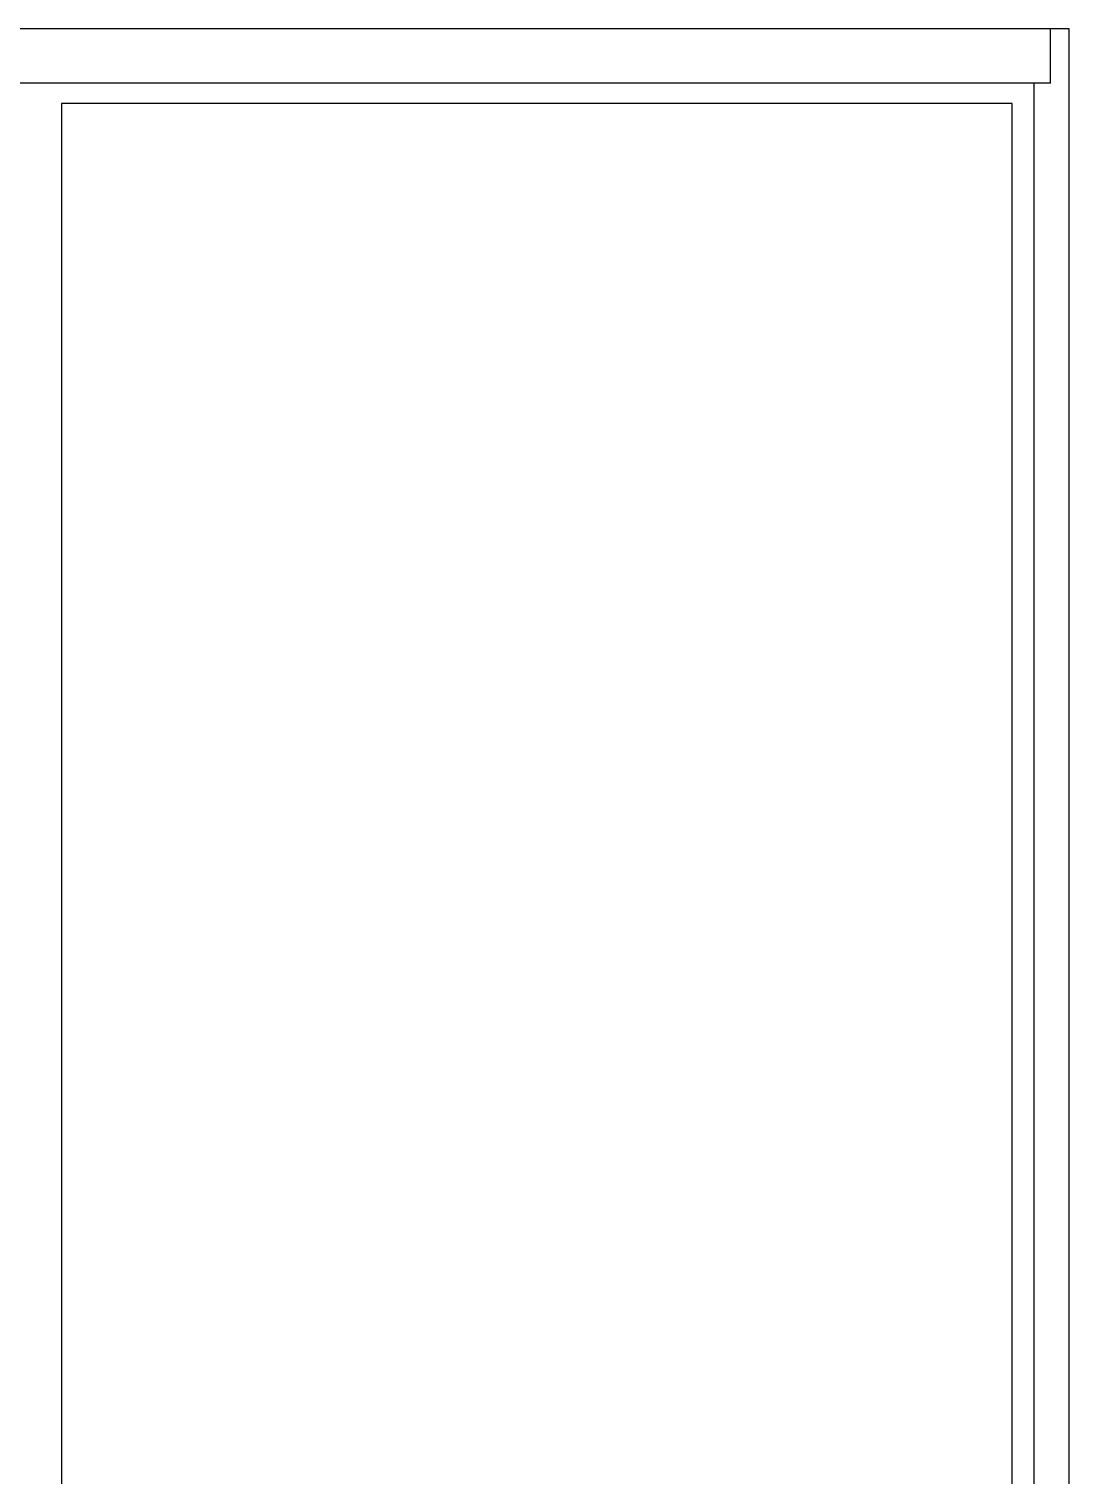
# Model space of a CAD drawing. Extents: x -239 to 68, y 0 to 111.
# Drawn here: x -9.2 to 31, y 55.5 to 111.3 of the extents above; entities that cross this region are included whole.
import ezdxf

# ---------------------------------------------------------------- set-up
doc = ezdxf.new("R2010")
doc.units = 0
doc.header["$LTSCALE"] = 0.25
doc.header["$MEASUREMENT"] = 0
doc.layers.add('FRAME', color=1, linetype='CONTINUOUS')
doc.layers.add('VENT', color=5, linetype='CONTINUOUS')

msp = doc.modelspace()

# ---------------------------------------------------------------- linework, layer by layer
at = {"layer": 'FRAME'}
for p, q in [((30.951, 111.286), (-89.049, 111.286)), ((30.233, 109.198), (30.233, 111.286)), ((30.951, 31.286), (30.951, 111.286)), ((30.233, 109.198), (-88.331, 109.198)), ((29.608, 31.996), (29.608, 109.198))]:
    msp.add_line(p, q, dxfattribs=at)
at = {"layer": 'VENT'}
for p, q in [((28.757, 108.411), (-7.924, 108.411)), ((-7.924, 108.411), (-7.924, 36.869)), ((28.757, 36.869), (28.757, 108.411))]:
    msp.add_line(p, q, dxfattribs=at)

doc.saveas('drawing.dxf')
